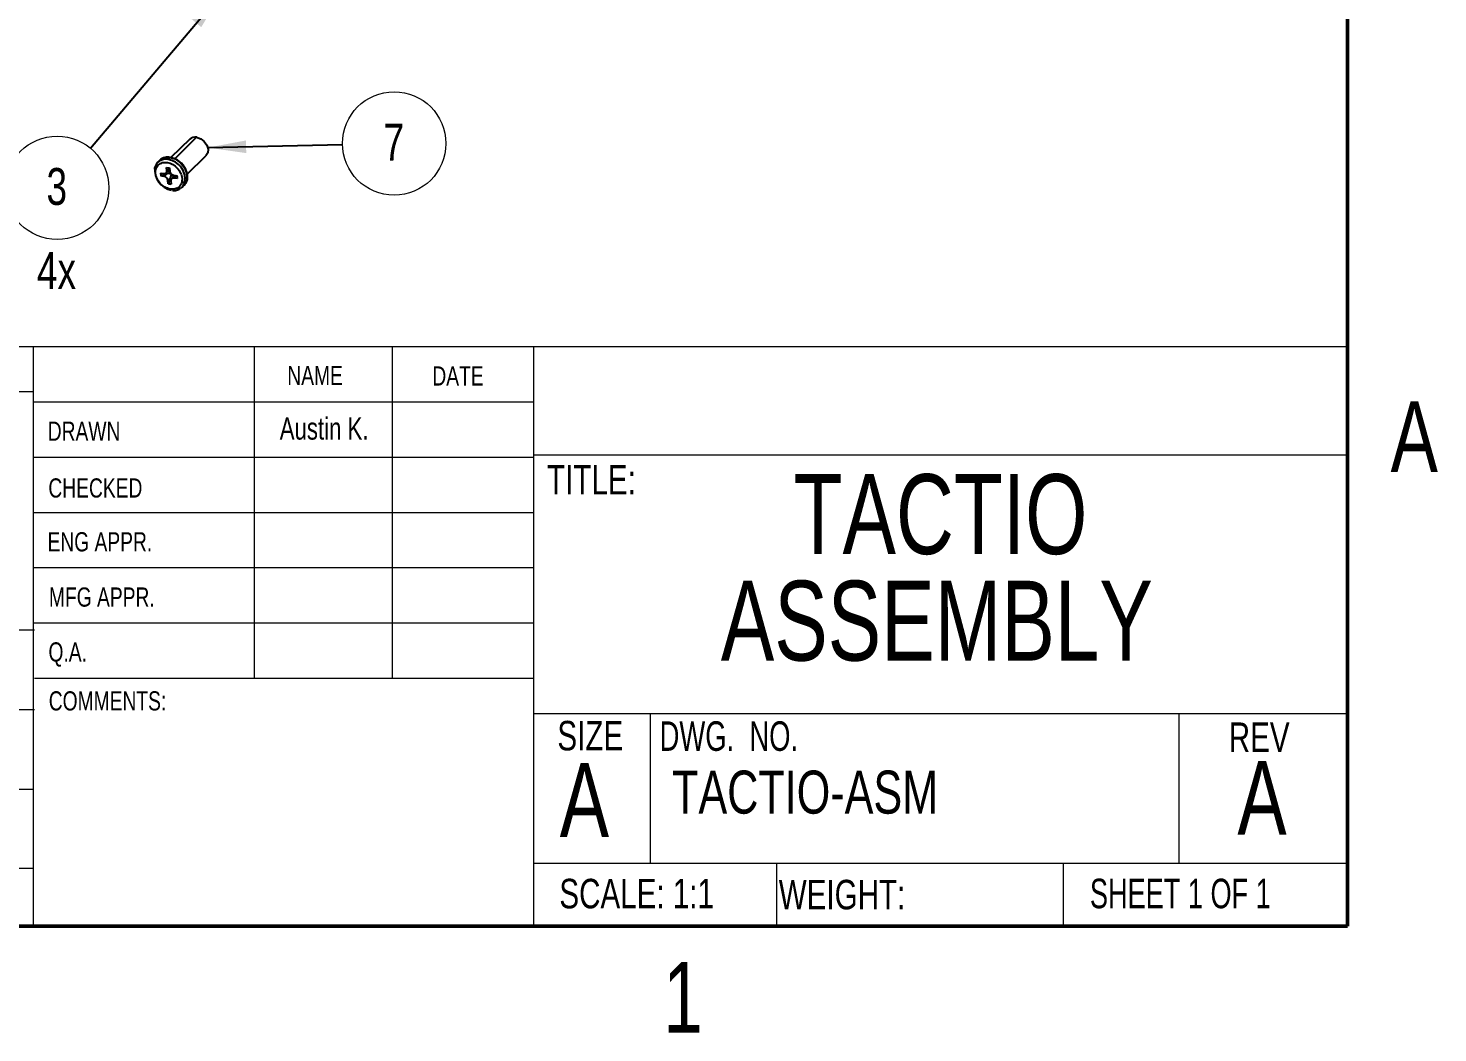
# Model space of a CAD drawing. Header units: inches. Extents: x 0 to 10.9, y 0 to 8.4.
# Drawn here: x 6.028 to 10.806, y 0.138 to 3.543 of the extents above; entities that cross this region are included whole.
import ezdxf

# ---------------------------------------------------------------- set-up
doc = ezdxf.new("R2010")
doc.units = ezdxf.units.IN
doc.header["$MEASUREMENT"] = 0
doc.styles.add('SLDTEXTSTYLE0', font='TXT', dxfattribs={"width": 0.75})
doc.styles.add('SLDTEXTSTYLE1', font='TXT', dxfattribs={"width": 0.6875})
doc.styles.add('SLDTEXTSTYLE2', font='TXT', dxfattribs={"width": 0.694444})
doc.dimstyles.new('SLDDIMSTYLE4', dxfattribs={"dimtxt": 0.18, "dimasz": 0.13, "dimexe": 0, "dimexo": 0.0625, "dimgap": 0, "dimtad": 0, "dimtih": 1, "dimtoh": 1, "dimdec": 0, "dimrnd": 1e-09, "dimzin": 0, "dimdsep": 46, "dimtxsty": 'Standard', "dimsah": 1, "dimcen": 0.09, "dimadec": 0, "dimazin": 0, "dimtfac": 0.13, "dimtdec": 0, "dimtofl": 0, "dimtmove": 0, "dimatfit": 3, "dimfxl": 0, "dimfrac": 2, "dimtolj": 1, "dimtzin": 0, "dimarcsym": 0})

# ---------------------------------------------------------------- blocks, each defined once
blk = doc.blocks.new('SW_NOTE_0')
at = {"color": 0, "linetype": 'Continuous', "lineweight": 0, "char_height": 0.27083, "attachment_point": 2, "style": 'SLDTEXTSTYLE0'}
for s, insert in [('TACTIO', (0.6221, 0.3491)), ('ASSEMBLY', (0.6097, -0.012))]:
    blk.add_mtext(s, dxfattribs=dict(at, insert=insert))
blk = doc.blocks.new('SW_NOTE_0_7')
at = {"color": 0, "linetype": 'Continuous', "lineweight": 0}
blk.add_circle((0.1751, 0.0039), 0.1751, dxfattribs=at)
at = {"color": 0, "linetype": 'Continuous', "lineweight": 0, "insert": (0.1738, 0.0709), "char_height": 0.125, "attachment_point": 2, "style": 'SLDTEXTSTYLE0'}
blk.add_mtext('7', dxfattribs=at)
blk = doc.blocks.new('SW_NOTE_0_10')
at = {"color": 0, "linetype": 'Continuous', "lineweight": 0}
blk.add_circle((-0.1131, -0.1337), 0.1751, dxfattribs=at)
at = {"color": 0, "linetype": 'Continuous', "lineweight": 0, "char_height": 0.125, "attachment_point": 2, "style": 'SLDTEXTSTYLE0'}
for s, insert in [('3', (-0.1144, -0.0666)), ('4x', (-0.1153, -0.3514))]:
    blk.add_mtext(s, dxfattribs=dict(at, insert=insert))

msp = doc.modelspace()

# ---------------------------------------------------------------- linework, layer by layer
at = {"color": 7, "linetype": 'Continuous', "lineweight": 50}
for p, q in [((10.5, 8), (10.5, 0.5)), ((10.5, 0.5), (0.5, 0.5))]:
    msp.add_line(p, q, dxfattribs=at)
at = {"color": 7, "linetype": 'Continuous', "lineweight": 25}
for p, q in [((6.5756, 3.1668), (6.5119, 3.1047)), ((6.5669, 3.0483), (6.6306, 3.1105)), ((6.4743, 3.0955), (6.4672, 3.0885)), ((6.4956, 3.0524), (6.5072, 3.0638)), ((6.4967, 3.0712), (6.5066, 3.0696)), ((6.4979, 3.0599), (6.4967, 3.0712)), ((6.5026, 3.0981), (6.5098, 3.1051)), ((6.5066, 3.0696), (6.5078, 3.0583)), ((6.4763, 3.0521), (6.4877, 3.0503)), ((6.4763, 3.0521), (6.4774, 3.0422)), ((6.4779, 3.0427), (6.4774, 3.0422)), ((6.4888, 3.0403), (6.4774, 3.0422)), ((6.4779, 3.0427), (6.4982, 3.0495)), ((6.4982, 3.0495), (6.4888, 3.0403)), ((6.5067, 3.0509), (6.4982, 3.0495)), ((6.511, 3.0361), (6.5016, 3.0269)), ((6.5029, 3.0156), (6.5016, 3.0269)), ((6.5033, 3.016), (6.5029, 3.0156)), ((6.5128, 3.014), (6.5029, 3.0156)), ((6.511, 3.0361), (6.5033, 3.016)), ((6.511, 3.0361), (6.5127, 3.0446)), ((6.5115, 3.0253), (6.5128, 3.014)), ((6.5254, 3.0441), (6.5139, 3.0328)), ((6.5207, 3.0449), (6.532, 3.043)), ((6.5331, 3.0331), (6.5218, 3.035)), ((6.5312, 3.0441), (6.5326, 3.038)), ((6.532, 3.043), (6.5331, 3.0331)), ((6.5496, 3.0039), (6.5568, 3.0109))]:
    msp.add_line(p, q, dxfattribs=at)
at = {"color": 8, "linetype": 'Continuous', "lineweight": 25}
for p, q in [((6.5248, 3.1005), (6.5992, 3.1732)), ((6.5067, 3.0685), (6.4979, 3.0599)), ((6.5303, 3.0433), (6.5218, 3.035))]:
    msp.add_line(p, q, dxfattribs=at)
at = {"color": 7, "linetype": 'Continuous', "lineweight": 18}
for p, q in [((2.6911, 2.4643), (10.5, 2.4643)), ((6.0452, 2.4643), (6.0452, 0.5)), ((6.7937, 2.4643), (6.7937, 1.3393)), ((7.2622, 2.4643), (7.2622, 1.3393)), ((7.7413, 2.4643), (7.7413, 0.5)), ((6.0452, 2.31), (4.6683, 2.31)), ((6.0452, 2.2768), (7.7413, 2.2768)), ((6.0452, 2.0893), (7.7413, 2.0893)), ((7.7413, 2.0972), (10.5, 2.0972)), ((6.0452, 1.9018), (7.7413, 1.9018)), ((7.7413, 1.7143), (6.0452, 1.7143)), ((4.6683, 1.5037), (6.0497, 1.5037)), ((7.7413, 1.5268), (6.0452, 1.5268)), ((7.7413, 1.3393), (6.0497, 1.3393)), ((4.6683, 1.2337), (6.0497, 1.2337)), ((7.7413, 1.2199), (10.5, 1.2199)), ((8.1368, 1.2199), (8.1368, 0.7129)), ((9.9281, 1.2199), (9.9281, 0.7129)), ((4.6683, 0.9637), (6.0452, 0.9637)), ((2.6911, 0.6963), (6.0452, 0.6963)), ((7.7413, 0.7129), (10.5, 0.7129)), ((8.5644, 0.7129), (8.5644, 0.5)), ((9.5363, 0.7129), (9.5363, 0.5))]:
    msp.add_line(p, q, dxfattribs=at)
at = {"color": 7, "linetype": 'Continuous', "lineweight": 25, "flags": 128}
for points in [[(6.5992, 3.1732), (6.6128, 3.1684), (6.6248, 3.1591), (6.6336, 3.1466), (6.6377, 3.133), (6.6366, 3.1202), (6.6306, 3.1105)], [(6.4572, 3.0703), (6.4567, 3.0695), (6.4564, 3.0687), (6.4564, 3.0678), (6.4566, 3.0668), (6.4572, 3.0659), (6.4581, 3.065), (6.4591, 3.0642), (6.4604, 3.0635)], [(6.4762, 3.0967), (6.4872, 3.1031), (6.506, 3.1054), (6.5262, 3.0998), (6.5449, 3.0871), (6.5591, 3.0693), (6.5667, 3.049), (6.5666, 3.0294)]]:
    msp.add_lwpolyline(points, dxfattribs=at)
at = {"color": 7, "linetype": 'Continuous', "lineweight": 25}
for centre, radius, start, end in [((6.5935, 3.1478), 0.0261, 77.1719, 133.1988), ((6.5259, 3.0624), 0.0691, 173.4557, 260.2528), ((6.4919, 3.0631), 0.0354, 123.2106, 168.2771), ((6.4896, 3.0585), 0.00844, 256.7777, 9.7542), ((6.4909, 3.03), 0.0691, 353.4557, 80.2528), ((6.5188, 3.0586), 0.0143, 169.698, 212.4285), ((6.5237, 3.0606), 0.0161, 188.4587, 258.957), ((6.4981, 3.037), 0.0691, 353.4557, 80.2528), ((6.5119, 3.0496), 0.0507, 27.0217, 61.5884), ((6.4857, 3.0246), 0.0161, 8.4587, 78.957), ((6.5198, 3.0267), 0.00844, 76.7777, 189.7542), ((6.5249, 3.0293), 0.0354, 303.2106, 348.2771), ((6.554, 3.0306), 0.0101, 240.7879, 303.2813)]:
    msp.add_arc(centre, radius, start, end, dxfattribs=at)
at = {"color": 8, "linetype": 'Continuous', "lineweight": 25}
for centre, radius, start, end in [((6.5014, 3.0659), 0.0401, 77.8978, 132.4729), ((6.4944, 3.0567), 0.0421, 78.8191, 121.3415), ((6.5087, 3.0386), 0.0229, 93.1262, 100.1411), ((6.5211, 3.0565), 0.0146, 235.0687, 279.5535), ((6.5313, 3.0366), 0.0362, 314.7605, 347.9942)]:
    msp.add_arc(centre, radius, start, end, dxfattribs=at)
at = {"color": 7, "linetype": 'Continuous', "lineweight": 25}
for points in [[(6.5491, 3.0217), (6.5472, 3.0167), (6.5435, 3.0068), (6.5302, 2.9981), (6.5135, 2.996), (6.4954, 3.0011), (6.4787, 3.0124), (6.466, 3.0283), (6.4588, 3.0467), (6.4599, 3.0579), (6.4604, 3.0635)], [(6.4604, 3.0635), (6.4622, 3.0685), (6.466, 3.0785), (6.4793, 3.0871), (6.4959, 3.0892), (6.5141, 3.0842), (6.5308, 3.0728), (6.5434, 3.0569), (6.5506, 3.0386), (6.5496, 3.0273), (6.5491, 3.0217)]]:
    msp.add_open_spline(points, degree=3, dxfattribs=at)
for points, knots in [([(6.4768, 3.0526), (6.4772, 3.0511), (6.4779, 3.0481), (6.4779, 3.0445), (6.4779, 3.0427)], [0, 0, 0, 0, 0.501183, 1, 1, 1, 1]), ([(6.5033, 3.016), (6.5052, 3.0159), (6.5088, 3.0157), (6.5118, 3.0149), (6.5133, 3.0144)], [0, 0, 0, 0, 0.501183, 1, 1, 1, 1]), ([(6.5067, 3.0509), (6.5075, 3.0508), (6.5086, 3.0506), (6.5101, 3.0498), (6.511, 3.049), (6.5118, 3.048), (6.5125, 3.0466), (6.5126, 3.0454), (6.5127, 3.0446)], [0, 0, 0, 0, 0.2488193, 0.3747169, 0.5000967, 0.6257453, 0.7512555, 1, 1, 1, 1]), ([(6.5666, 3.0294), (6.5647, 3.0234), (6.5618, 3.0145), (6.5541, 3.01), (6.5515, 3.0086)], [0, 0, 0, 0, 0.6666667, 1, 1, 1, 1]), ([(6.5169, 2.9934), (6.5216, 2.9932), (6.5314, 2.9926), (6.5394, 2.9972), (6.5435, 2.9996)], [0, 0, 0, 0, 0.478907, 1, 1, 1, 1])]:
    msp.add_open_spline(points, degree=3, knots=knots, dxfattribs=at)

# ---------------------------------------------------------------- block references
at = {"color": 7, "linetype": 'Continuous', "lineweight": 0}
for name, p in [('SW_NOTE_0_7', (7.0936, 3.1483)), ('SW_NOTE_0_10', (6.2394, 3.1356)), ('SW_NOTE_0', (8.4985, 1.6824))]:
    msp.add_blockref(name, p, dxfattribs=at)

# ---------------------------------------------------------------- texts
for s, insert, char_height, attachment_point, style in [('NAME', (6.9065, 2.3985), 0.065, 1, 'SLDTEXTSTYLE0'), ('DATE', (7.3982, 2.3968), 0.065, 1, 'SLDTEXTSTYLE0'), ('A', (10.7266, 2.2788), 0.24, 2, 'SLDTEXTSTYLE0'), ('DRAWN', (6.0944, 2.2096), 0.065, 1, 'SLDTEXTSTYLE0'), ('Austin K.', (7.0313, 2.2236), 0.075, 2, 'SLDTEXTSTYLE0'), ('TITLE:', (7.7871, 2.0627), 0.1, 1, 'SLDTEXTSTYLE0'), ('CHECKED', (6.0965, 2.0172), 0.065, 1, 'SLDTEXTSTYLE0'), ('ENG APPR.', (6.0936, 1.8347), 0.065, 1, 'SLDTEXTSTYLE0'), ('MFG APPR.', (6.0985, 1.6475), 0.065, 1, 'SLDTEXTSTYLE0'), ('Q.A.', (6.0969, 1.4615), 0.065, 1, 'SLDTEXTSTYLE0'), ('COMMENTS:', (6.0978, 1.2956), 0.065, 1, 'SLDTEXTSTYLE0'), ('SIZE', (7.822, 1.1952), 0.1, 1, 'SLDTEXTSTYLE0'), ('DWG.  NO.', (8.1685, 1.1938), 0.1, 1, 'SLDTEXTSTYLE2'), ('REV', (10.0978, 1.1899), 0.1, 1, 'SLDTEXTSTYLE0'), ('A', (7.8299, 1.0521), 0.25, 1, 'SLDTEXTSTYLE0'), ('A', (10.2106, 1.0593), 0.25, 2, 'SLDTEXTSTYLE0'), ('TACTIO-ASM', (8.2108, 1.0268), 0.14583, 1, 'SLDTEXTSTYLE0'), ('SCALE: 1:1', (7.8287, 0.66), 0.1, 1, 'SLDTEXTSTYLE0'), ('WEIGHT:', (8.5724, 0.6566), 0.1, 1, 'SLDTEXTSTYLE0'), ('SHEET 1 OF 1', (9.6272, 0.6604), 0.1, 1, 'SLDTEXTSTYLE1'), ('1', (8.2476, 0.3782), 0.24, 2, 'SLDTEXTSTYLE0')]:
    msp.add_mtext(s, dxfattribs=dict(at, insert=insert, char_height=char_height, attachment_point=attachment_point, style=style))

# ---------------------------------------------------------------- leaders
for points in [[(6.6825, 3.6593), (6.2394, 3.1356)], [(6.6368, 3.1381), (7.0936, 3.1483)]]:
    msp.add_leader(points, dimstyle='SLDDIMSTYLE4', dxfattribs=at)

doc.saveas('drawing.dxf')
